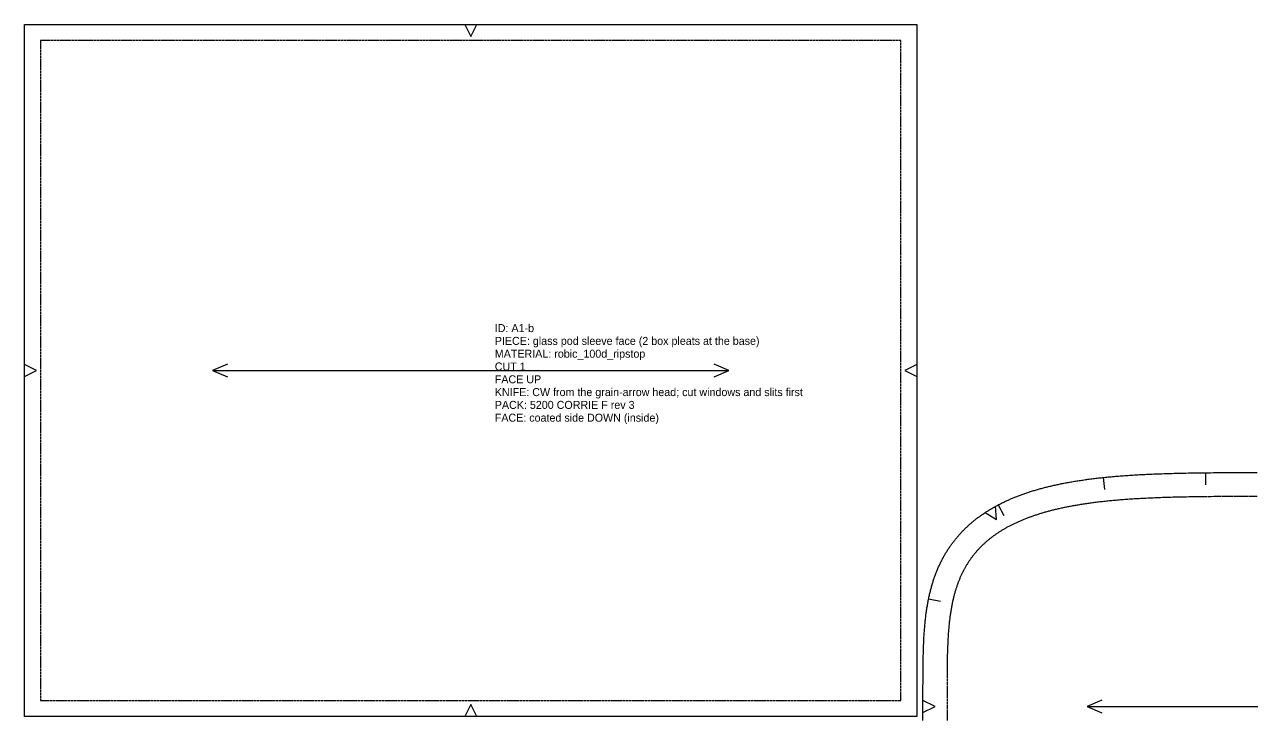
# Model space of a CAD drawing. Header units: millimetres. Extents: x 0 to 9408, y -22 to 1524.
# Drawn here: x 6681 to 7295, y 373 to 721 of the extents above; entities that cross this region are included whole.
import ezdxf

# ---------------------------------------------------------------- set-up
doc = ezdxf.new("R2010")
doc.units = ezdxf.units.MM
doc.linetypes.add('DASHED', pattern=[1.524, 1.27, -0.254])
for name, color, linetype in [('CUT', 7, 'Continuous'), ('GRAIN', 5, 'Continuous'), ('NOTCH', 1, 'Continuous'), ('SEW', 3, 'Continuous'), ('TEXT', 2, 'Continuous')]:
    doc.layers.add(name, color=color, linetype=linetype)

msp = doc.modelspace()

# ---------------------------------------------------------------- linework, layer by layer
at = {"layer": 'CUT'}
msp.add_lwpolyline([(6681, 720.5), (7127, 720.5), (7127, 374.5), (6681, 374.5)], close=True, dxfattribs=at)
msp.add_lwpolyline([(7130, 372.56), (7130, 379.5), (7130, 386.45), (7130, 389.33), (7130.01, 391.54), (7130.01, 393.42), (7130.02, 395.07), (7130.03, 396.57), (7130.04, 397.96), (7130.05, 399.25), (7130.07, 400.46), (7130.08, 401.61), (7130.1, 402.71), (7130.12, 403.76), (7130.14, 404.77), (7130.17, 405.75), (7130.19, 406.69), (7130.22, 407.6), (7130.25, 408.49), (7130.28, 409.35), (7130.31, 410.19), (7130.34, 411.02), (7130.38, 411.82), (7130.42, 412.6), (7130.46, 413.37), (7130.5, 414.13), (7130.54, 414.87), (7130.59, 415.6), (7130.64, 416.31), (7130.68, 417.01), (7130.74, 417.71), (7130.79, 418.39), (7130.84, 419.06), (7130.9, 419.72), (7130.96, 420.37), (7131.02, 421.02), (7131.08, 421.65), (7131.15, 422.28), (7131.21, 422.9), (7131.28, 423.52), (7131.35, 424.12), (7131.42, 424.72), (7131.5, 425.32), (7131.58, 425.91), (7131.65, 426.49), (7131.74, 427.06), (7131.82, 427.63), (7131.9, 428.2), (7131.99, 428.76), (7132.08, 429.31), (7132.17, 429.86), (7132.26, 430.41), (7132.36, 430.95), (7132.46, 431.48), (7132.56, 432.01), (7132.66, 432.54), (7132.76, 433.06), (7132.87, 433.58), (7132.98, 434.1), (7133.09, 434.61), (7133.2, 435.12), (7133.32, 435.62), (7133.43, 436.12), (7133.55, 436.62), (7133.67, 437.11), (7133.8, 437.6), (7133.92, 438.09), (7134.05, 438.57), (7134.18, 439.05), (7134.32, 439.53), (7134.45, 440), (7134.59, 440.47), (7134.73, 440.94), (7134.87, 441.41), (7135.01, 441.87), (7135.16, 442.33), (7135.31, 442.79), (7135.46, 443.24), (7135.61, 443.69), (7135.77, 444.14), (7135.93, 444.59), (7136.09, 445.03), (7136.25, 445.47), (7136.42, 445.91), (7136.59, 446.35), (7136.76, 446.78), (7136.93, 447.21), (7137.1, 447.64), (7137.28, 448.06), (7137.46, 448.49), (7137.64, 448.91), (7137.83, 449.33), (7138.01, 449.74), (7138.2, 450.16), (7138.39, 450.57), (7138.59, 450.98), (7138.78, 451.38), (7138.98, 451.79), (7139.18, 452.19), (7139.39, 452.59), (7139.59, 452.99), (7139.8, 453.38), (7140.01, 453.78), (7140.22, 454.17), (7140.44, 454.56), (7140.66, 454.94), (7140.88, 455.33), (7141.1, 455.71), (7141.32, 456.09), (7141.55, 456.47), (7141.78, 456.84), (7142.01, 457.22), (7142.25, 457.59), (7142.48, 457.96), (7142.72, 458.32), (7142.96, 458.69), (7143.21, 459.05), (7143.45, 459.41), (7143.7, 459.77), (7143.95, 460.12), (7144.2, 460.48), (7144.46, 460.83), (7144.71, 461.18), (7144.97, 461.53), (7145.24, 461.87), (7145.5, 462.21), (7145.77, 462.55), (7146.03, 462.89), (7146.31, 463.23), (7146.58, 463.56), (7146.85, 463.89), (7147.13, 464.22), (7147.41, 464.55), (7147.69, 464.88), (7147.98, 465.2), (7148.26, 465.52), (7148.55, 465.84), (7148.84, 466.16), (7149.14, 466.47), (7149.43, 466.79), (7149.73, 467.1), (7150.03, 467.41), (7150.33, 467.71), (7150.63, 468.02), (7150.94, 468.32), (7151.25, 468.62), (7151.56, 468.92), (7151.87, 469.21), (7152.18, 469.51), (7152.5, 469.8), (7152.82, 470.09), (7153.14, 470.38), (7153.46, 470.66), (7153.78, 470.95), (7154.11, 471.23), (7154.44, 471.51), (7154.77, 471.78), (7155.1, 472.06), (7155.43, 472.33), (7155.77, 472.61), (7156.11, 472.87), (7156.45, 473.14), (7156.79, 473.41), (7157.14, 473.67), (7157.48, 473.93), (7157.83, 474.19), (7158.18, 474.45), (7158.53, 474.71), (7158.89, 474.96), (7159.24, 475.21), (7159.6, 475.46), (7159.96, 475.71), (7160.32, 475.95), (7160.69, 476.2), (7161.05, 476.44), (7161.42, 476.68), (7161.79, 476.92), (7162.16, 477.16), (7162.54, 477.39), (7162.91, 477.62), (7163.29, 477.85), (7163.67, 478.08), (7164.05, 478.31), (7164.43, 478.54), (7164.82, 478.76), (7165.21, 478.98), (7165.6, 479.2), (7165.99, 479.42), (7166.38, 479.64), (7166.78, 479.85), (7167.17, 480.07), (7167.57, 480.28), (7167.97, 480.49), (7168.38, 480.69), (7168.78, 480.9), (7169.19, 481.11), (7169.6, 481.31), (7170.01, 481.51), (7170.42, 481.71), (7170.83, 481.91), (7171.25, 482.1), (7171.67, 482.3), (7172.09, 482.49), (7172.51, 482.68), (7172.94, 482.87), (7173.37, 483.06), (7173.79, 483.25), (7174.23, 483.43), (7174.66, 483.61), (7175.09, 483.79), (7175.53, 483.97), (7175.97, 484.15), (7176.41, 484.33), (7176.86, 484.51), (7177.3, 484.68), (7177.75, 484.85), (7178.2, 485.02), (7178.65, 485.19), (7179.11, 485.36), (7179.56, 485.53), (7180.02, 485.69), (7180.48, 485.85), (7180.95, 486.01), (7181.41, 486.18), (7181.88, 486.33), (7182.35, 486.49), (7182.82, 486.65), (7183.3, 486.8), (7183.78, 486.96), (7184.26, 487.11), (7184.74, 487.26), (7185.22, 487.41), (7185.71, 487.55), (7186.2, 487.7), (7186.69, 487.84), (7187.18, 487.99), (7187.68, 488.13), (7188.18, 488.27), (7188.68, 488.41), (7189.19, 488.55), (7189.69, 488.68), (7190.2, 488.82), (7190.71, 488.95), (7191.23, 489.08), (7191.75, 489.22), (7192.27, 489.35), (7192.79, 489.47), (7193.31, 489.6), (7193.84, 489.73), (7194.37, 489.85), (7194.91, 489.97), (7195.45, 490.1), (7195.99, 490.22), (7196.53, 490.34), (7197.07, 490.46), (7197.62, 490.57), (7198.18, 490.69), (7198.73, 490.8), (7199.29, 490.92), (7199.85, 491.03), (7200.41, 491.14), (7200.98, 491.25), (7201.55, 491.36), (7202.13, 491.46), (7202.71, 491.57), (7203.29, 491.67), (7203.87, 491.78), (7204.46, 491.88), (7205.05, 491.98), (7205.65, 492.08), (7206.24, 492.18), (7206.85, 492.27), (7207.45, 492.37), (7208.06, 492.46), (7208.68, 492.56), (7209.3, 492.65), (7209.92, 492.74), (7210.54, 492.83), (7211.17, 492.92), (7211.81, 493.01), (7212.45, 493.1), (7213.09, 493.18), (7213.74, 493.27), (7214.39, 493.35), (7215.04, 493.43), (7215.7, 493.51), (7216.37, 493.59), (7217.04, 493.67), (7217.71, 493.75), (7218.39, 493.82), (7219.08, 493.9), (7219.77, 493.97), (7220.46, 494.05), (7221.16, 494.12), (7221.87, 494.19), (7222.58, 494.26), (7223.3, 494.33), (7224.02, 494.4), (7224.75, 494.46), (7225.49, 494.53), (7226.23, 494.59), (7226.97, 494.65), (7227.73, 494.72), (7228.49, 494.78), (7229.26, 494.84), (7230.03, 494.9), (7230.81, 494.95), (7231.6, 495.01), (7232.4, 495.06), (7233.2, 495.12), (7234.01, 495.17), (7234.83, 495.22), (7235.66, 495.28), (7236.5, 495.33), (7237.35, 495.37), (7238.2, 495.42), (7239.07, 495.47), (7239.94, 495.52), (7240.83, 495.56), (7241.72, 495.6), (7242.63, 495.65), (7243.54, 495.69), (7244.47, 495.73), (7245.41, 495.77), (7246.36, 495.81), (7247.33, 495.84), (7248.31, 495.88), (7249.3, 495.91), (7250.31, 495.95), (7251.34, 495.98), (7252.38, 496.01), (7253.43, 496.04), (7254.51, 496.07), (7255.6, 496.1), (7256.71, 496.13), (7257.84, 496.16), (7259, 496.18), (7260.18, 496.21), (7261.38, 496.23), (7262.61, 496.26), (7263.86, 496.28), (7265.15, 496.3), (7266.47, 496.32), (7267.82, 496.34), (7269.21, 496.35), (7270.65, 496.37), (7272.12, 496.39), (7273.66, 496.4), (7275.24, 496.42), (7276.88, 496.43), (7278.6, 496.44), (7280.39, 496.45), (7282.27, 496.46), (7284.26, 496.47), (7286.38, 496.48), (7288.66, 496.48), (7291.13, 496.49), (7293.87, 496.49), (7296.97, 496.5)], dxfattribs=at)
at = {"layer": 'GRAIN'}
for points in [[(6782.37, 550.62), (6775, 547.5), (6782.37, 544.38)], [(6775, 547.5), (7033, 547.5)], [(7025.63, 544.38), (7033, 547.5), (7025.63, 550.62)], [(7219.37, 382.62), (7212, 379.5), (7219.37, 376.38)], [(7212, 379.5), (7422, 379.5)]]:
    msp.add_lwpolyline(points, dxfattribs=at)
at = {"layer": 'NOTCH'}
for points in [[(6901, 720.5), (6904, 714.5), (6907, 720.5)], [(6681, 544.5), (6687, 547.5), (6681, 550.5)], [(7127, 550.5), (7121, 547.5), (7127, 544.5)], [(7220.04, 494), (7220.67, 488.04)], [(7271.1, 496.38), (7271.16, 490.38)], [(7161.07, 476.52), (7166.73, 472.92), (7166.21, 479.61)], [(7167.58, 480.28), (7170.37, 474.97)], [(7132.81, 433.29), (7138.69, 432.09)], [(6907, 374.5), (6904, 380.5), (6901, 374.5)], [(7130, 376.5), (7136, 379.5), (7130, 382.5)]]:
    msp.add_lwpolyline(points, dxfattribs=at)
at = {"layer": 'SEW', "linetype": 'DASHED'}
msp.add_lwpolyline([(6689, 712.5), (6689, 382.5), (7119, 382.5), (7119, 712.5)], close=True, dxfattribs=at)
msp.add_lwpolyline([(7296.98, 484.5), (7293.88, 484.49), (7291.15, 484.49), (7288.69, 484.48), (7286.42, 484.48), (7284.31, 484.47), (7282.33, 484.46), (7280.45, 484.45), (7278.67, 484.44), (7276.97, 484.43), (7275.33, 484.42), (7273.76, 484.4), (7272.25, 484.39), (7270.78, 484.37), (7269.36, 484.36), (7267.98, 484.34), (7266.64, 484.32), (7265.34, 484.3), (7264.06, 484.28), (7262.82, 484.26), (7261.61, 484.24), (7260.42, 484.21), (7259.26, 484.19), (7258.12, 484.16), (7257, 484.14), (7255.91, 484.11), (7254.83, 484.08), (7253.78, 484.05), (7252.74, 484.02), (7251.71, 483.99), (7250.71, 483.96), (7249.72, 483.92), (7248.74, 483.89), (7247.78, 483.85), (7246.84, 483.82), (7245.9, 483.78), (7244.98, 483.74), (7244.08, 483.7), (7243.18, 483.66), (7242.29, 483.62), (7241.42, 483.57), (7240.56, 483.53), (7239.7, 483.49), (7238.86, 483.44), (7238.03, 483.39), (7237.2, 483.35), (7236.39, 483.3), (7235.58, 483.25), (7234.79, 483.2), (7234, 483.15), (7233.22, 483.09), (7232.45, 483.04), (7231.68, 482.98), (7230.93, 482.93), (7230.18, 482.87), (7229.43, 482.81), (7228.7, 482.76), (7227.97, 482.7), (7227.25, 482.63), (7226.53, 482.57), (7225.83, 482.51), (7225.12, 482.45), (7224.43, 482.38), (7223.74, 482.32), (7223.05, 482.25), (7222.38, 482.18), (7221.7, 482.11), (7221.04, 482.04), (7220.37, 481.97), (7219.72, 481.9), (7219.07, 481.83), (7218.42, 481.75), (7217.78, 481.68), (7217.15, 481.6), (7216.52, 481.52), (7215.89, 481.44), (7215.27, 481.36), (7214.66, 481.28), (7214.04, 481.2), (7213.44, 481.12), (7212.84, 481.04), (7212.24, 480.95), (7211.65, 480.87), (7211.06, 480.78), (7210.47, 480.69), (7209.89, 480.6), (7209.31, 480.52), (7208.74, 480.42), (7208.17, 480.33), (7207.61, 480.24), (7207.05, 480.15), (7206.49, 480.05), (7205.94, 479.96), (7205.39, 479.86), (7204.85, 479.76), (7204.31, 479.66), (7203.77, 479.56), (7203.23, 479.46), (7202.7, 479.36), (7202.18, 479.25), (7201.65, 479.15), (7201.13, 479.04), (7200.62, 478.94), (7200.1, 478.83), (7199.59, 478.72), (7199.09, 478.61), (7198.58, 478.5), (7198.08, 478.39), (7197.59, 478.28), (7197.09, 478.16), (7196.6, 478.05), (7196.12, 477.93), (7195.63, 477.82), (7195.15, 477.7), (7194.67, 477.58), (7194.2, 477.46), (7193.73, 477.34), (7193.26, 477.21), (7192.79, 477.09), (7192.33, 476.97), (7191.87, 476.84), (7191.41, 476.71), (7190.95, 476.58), (7190.5, 476.46), (7190.05, 476.33), (7189.61, 476.19), (7189.16, 476.06), (7188.72, 475.93), (7188.29, 475.79), (7187.85, 475.66), (7187.42, 475.52), (7186.99, 475.38), (7186.56, 475.24), (7186.14, 475.1), (7185.71, 474.96), (7185.3, 474.82), (7184.88, 474.68), (7184.46, 474.53), (7184.05, 474.39), (7183.64, 474.24), (7183.24, 474.09), (7182.83, 473.94), (7182.43, 473.79), (7182.03, 473.64), (7181.63, 473.49), (7181.24, 473.33), (7180.85, 473.18), (7180.46, 473.02), (7180.07, 472.87), (7179.69, 472.71), (7179.31, 472.55), (7178.93, 472.39), (7178.55, 472.23), (7178.17, 472.06), (7177.8, 471.9), (7177.43, 471.73), (7177.06, 471.57), (7176.7, 471.4), (7176.33, 471.23), (7175.97, 471.06), (7175.61, 470.89), (7175.25, 470.72), (7174.9, 470.54), (7174.55, 470.37), (7174.2, 470.19), (7173.85, 470.02), (7173.5, 469.84), (7173.16, 469.66), (7172.82, 469.48), (7172.48, 469.3), (7172.14, 469.11), (7171.81, 468.93), (7171.47, 468.74), (7171.14, 468.55), (7170.82, 468.37), (7170.49, 468.18), (7170.17, 467.99), (7169.84, 467.79), (7169.52, 467.6), (7169.21, 467.41), (7168.89, 467.21), (7168.58, 467.01), (7168.26, 466.82), (7167.95, 466.62), (7167.65, 466.41), (7167.34, 466.21), (7167.04, 466.01), (7166.74, 465.8), (7166.44, 465.6), (7166.14, 465.39), (7165.84, 465.18), (7165.55, 464.97), (7165.26, 464.76), (7164.97, 464.55), (7164.68, 464.33), (7164.4, 464.12), (7164.11, 463.9), (7163.83, 463.68), (7163.55, 463.46), (7163.28, 463.24), (7163, 463.02), (7162.73, 462.8), (7162.46, 462.57), (7162.19, 462.34), (7161.92, 462.12), (7161.65, 461.89), (7161.39, 461.66), (7161.13, 461.42), (7160.87, 461.19), (7160.61, 460.96), (7160.35, 460.72), (7160.1, 460.48), (7159.85, 460.24), (7159.6, 460), (7159.35, 459.76), (7159.1, 459.51), (7158.86, 459.27), (7158.61, 459.02), (7158.37, 458.77), (7158.13, 458.52), (7157.9, 458.27), (7157.66, 458.02), (7157.43, 457.76), (7157.19, 457.51), (7156.96, 457.25), (7156.74, 456.99), (7156.51, 456.73), (7156.29, 456.47), (7156.06, 456.2), (7155.84, 455.94), (7155.62, 455.67), (7155.41, 455.4), (7155.19, 455.13), (7154.98, 454.85), (7154.77, 454.58), (7154.56, 454.3), (7154.35, 454.03), (7154.14, 453.75), (7153.94, 453.46), (7153.74, 453.18), (7153.54, 452.9), (7153.34, 452.61), (7153.14, 452.32), (7152.95, 452.03), (7152.75, 451.74), (7152.56, 451.44), (7152.37, 451.15), (7152.18, 450.85), (7152, 450.55), (7151.81, 450.25), (7151.63, 449.94), (7151.45, 449.64), (7151.27, 449.33), (7151.09, 449.02), (7150.92, 448.71), (7150.74, 448.39), (7150.57, 448.08), (7150.4, 447.76), (7150.23, 447.44), (7150.06, 447.12), (7149.9, 446.79), (7149.74, 446.46), (7149.57, 446.14), (7149.41, 445.8), (7149.26, 445.47), (7149.1, 445.13), (7148.95, 444.8), (7148.79, 444.45), (7148.64, 444.11), (7148.49, 443.77), (7148.34, 443.42), (7148.2, 443.07), (7148.05, 442.71), (7147.91, 442.36), (7147.77, 442), (7147.63, 441.64), (7147.49, 441.27), (7147.36, 440.91), (7147.23, 440.54), (7147.09, 440.16), (7146.96, 439.79), (7146.83, 439.41), (7146.71, 439.03), (7146.58, 438.65), (7146.46, 438.26), (7146.34, 437.87), (7146.22, 437.48), (7146.1, 437.08), (7145.98, 436.68), (7145.87, 436.27), (7145.75, 435.87), (7145.64, 435.46), (7145.53, 435.04), (7145.42, 434.63), (7145.32, 434.2), (7145.21, 433.78), (7145.11, 433.35), (7145.01, 432.92), (7144.91, 432.48), (7144.81, 432.04), (7144.71, 431.59), (7144.62, 431.14), (7144.53, 430.69), (7144.43, 430.23), (7144.35, 429.77), (7144.26, 429.3), (7144.17, 428.83), (7144.09, 428.35), (7144, 427.87), (7143.92, 427.38), (7143.84, 426.88), (7143.77, 426.38), (7143.69, 425.88), (7143.62, 425.37), (7143.54, 424.85), (7143.47, 424.32), (7143.4, 423.79), (7143.33, 423.25), (7143.27, 422.71), (7143.2, 422.16), (7143.14, 421.6), (7143.08, 421.03), (7143.02, 420.45), (7142.96, 419.87), (7142.91, 419.27), (7142.85, 418.67), (7142.8, 418.06), (7142.75, 417.43), (7142.7, 416.8), (7142.65, 416.16), (7142.61, 415.5), (7142.56, 414.83), (7142.52, 414.14), (7142.48, 413.45), (7142.44, 412.74), (7142.4, 412.01), (7142.37, 411.26), (7142.33, 410.5), (7142.3, 409.72), (7142.27, 408.91), (7142.24, 408.08), (7142.21, 407.23), (7142.19, 406.35), (7142.16, 405.44), (7142.14, 404.5), (7142.12, 403.52), (7142.1, 402.5), (7142.08, 401.43), (7142.07, 400.3), (7142.05, 399.12), (7142.04, 397.85), (7142.03, 396.49), (7142.02, 395.01), (7142.01, 393.37), (7142.01, 391.51), (7142, 389.31), (7142, 386.44), (7142, 379.5), (7142, 372.56)], dxfattribs=at)

# ---------------------------------------------------------------- texts
at = {"layer": 'TEXT'}
for s, p in [('ID: A1-b', (6916, 566.7)), ('PIECE: glass pod sleeve face (2 box pleats at the base)', (6916, 560.3)), ('MATERIAL: robic_100d_ripstop', (6916, 553.9)), ('CUT 1', (6916, 547.5)), ('FACE UP', (6916, 541.1)), ('KNIFE: CW from the grain-arrow head; cut windows and slits first', (6916, 534.7)), ('PACK: 5200 CORRIE F rev 3', (6916, 528.3)), ('FACE: coated side DOWN (inside)', (6916, 521.9))]:
    msp.add_text(s, height=4, dxfattribs=at).set_placement(p)

doc.saveas('drawing.dxf')
